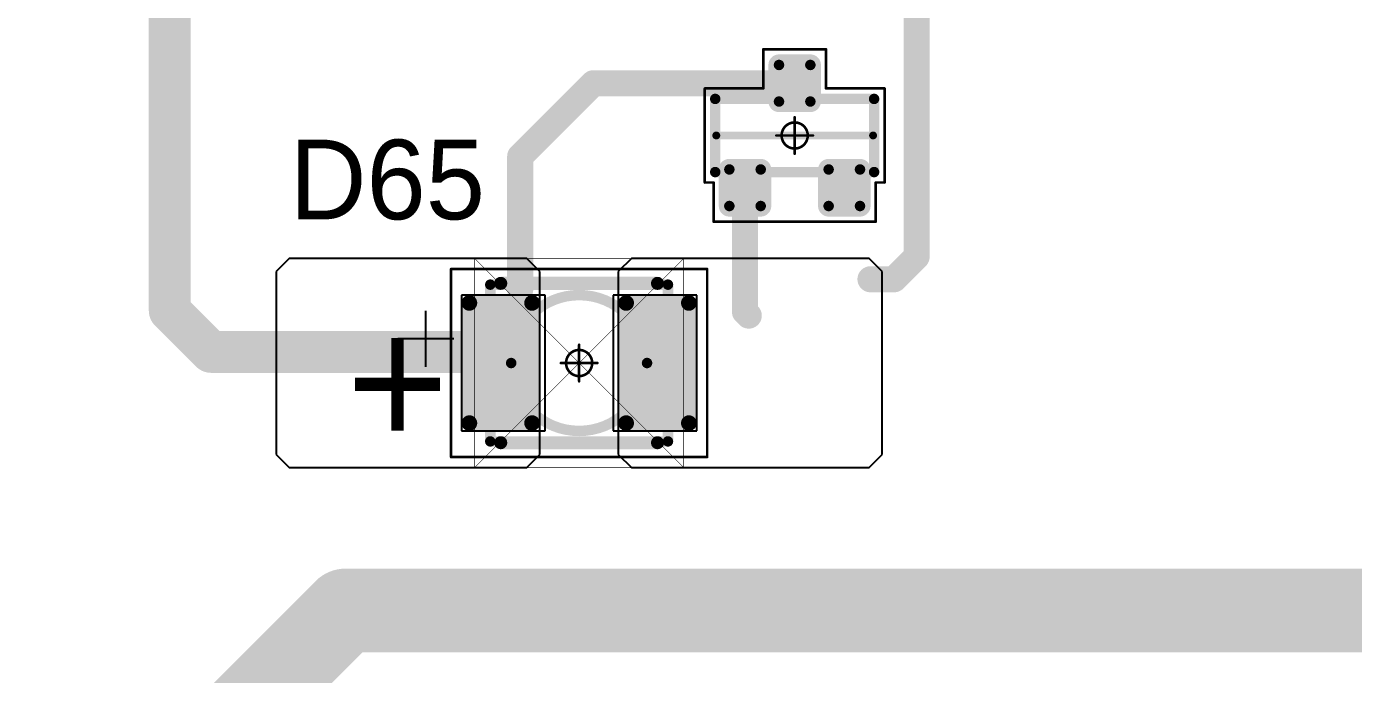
# Model space of a CAD drawing. Header units: millimetres. Extents: x 0 to 1769, y 431 to 1001.
# Drawn here: x 1428.87 to 1454.26, y 493.57 to 505.97 of the extents above; entities that cross this region are included whole.
import ezdxf

# ---------------------------------------------------------------- set-up
doc = ezdxf.new("R2010")
doc.units = ezdxf.units.MM
for name, color, linetype in [('Mechanical13', 56, 'Continuous'), ('Mechanical15', 56, 'Continuous'), ('Mechanical9', 56, 'Continuous'), ('TopLayer', 1, 'Continuous'), ('TopOverlay', 2, 'Continuous'), ('TopPaste', 8, 'Continuous'), ('TopSolder', 216, 'Continuous')]:
    doc.layers.add(name, color=color, linetype=linetype)

# ---------------------------------------------------------------- blocks, each defined once
blk = doc.blocks.new('SOT23_74')
at = {"layer": 'Mechanical13', "const_width": 0.2}
for points in [[(-0.7, 1.52), (-0.7, -1.52)], [(-0.7, 1.52), (0.7, 1.52)], [(0.7, 1.52), (0.7, -1.52)], [(-0.7, -1.52), (0.7, -1.52)]]:
    blk.add_lwpolyline(points, dxfattribs=at)
at = {"layer": 'Mechanical13', "const_width": 0.1}
for points in [[(-0.75, 1.52, 1), (-0.65, 1.52, 1)], [(-0.75, 1.52, 1), (-0.65, 1.52, 1)], [(0.65, 1.52, 1), (0.75, 1.52, 1)], [(0.65, 1.52, 1), (0.75, 1.52, 1)], [(-0.75, -1.52, 1), (-0.65, -1.52, 1)], [(-0.75, -1.52, 1), (-0.65, -1.52, 1)], [(0.65, -1.52, 1), (0.75, -1.52, 1)], [(0.65, -1.52, 1), (0.75, -1.52, 1)]]:
    blk.add_lwpolyline(points, format="xyb", close=True, dxfattribs=at)
at = {"layer": 'Mechanical15', "const_width": 0.05}
for points in [[(-1.65, 1.55), (-0.9, 1.55)], [(-1.65, 1.55), (-1.65, -1.55)], [(-0.9, 1.72), (0.9, 1.72)], [(-0.9, 1.72), (-0.9, 1.55)], [(0.9, 1.72), (0.9, 0.6)], [(0.9, 0.6), (1.65, 0.6)], [(1.65, 0.6), (1.65, -0.6)], [(0, 0.35), (0, -0.35)], [(-0.35, 0), (0.35, 0)], [(0.9, -0.6), (0.9, -1.72)], [(0.9, -0.6), (1.65, -0.6)], [(-1.65, -1.55), (-0.9, -1.55)], [(-0.9, -1.55), (-0.9, -1.72)], [(-0.9, -1.72), (0.9, -1.72)]]:
    blk.add_lwpolyline(points, dxfattribs=at)
at = {"layer": 'Mechanical15'}
for points, const_width in [([(-1.662, 1.55, 1), (-1.637, 1.55, 1)], 0.025), ([(-1.662, 1.55, 1), (-1.637, 1.55, 1)], 0.025), ([(-0.913, 1.72, 1), (-0.888, 1.72, 1)], 0.025), ([(-0.913, 1.72, 1), (-0.888, 1.72, 1)], 0.025), ([(-0.913, 1.55, 1), (-0.888, 1.55, 1)], 0.025), ([(-0.913, 1.55, 1), (-0.888, 1.55, 1)], 0.025), ([(0.888, 1.72, 1), (0.913, 1.72, 1)], 0.025), ([(0.888, 1.72, 1), (0.913, 1.72, 1)], 0.025), ([(0.888, 0.6, 1), (0.913, 0.6, 1)], 0.025), ([(0.888, 0.6, 1), (0.913, 0.6, 1)], 0.025), ([(1.637, 0.6, 1), (1.662, 0.6, 1)], 0.025), ([(1.637, 0.6, 1), (1.662, 0.6, 1)], 0.025), ([(0.25, 0, 1), (-0.25, 0, 1)], 0.05), ([(-0.012, 0.35, 1), (0.012, 0.35, 1)], 0.025), ([(-0.362, 0, 1), (-0.337, 0, 1)], 0.025), ([(-0.262, 0, 1), (-0.238, 0, 1)], 0.025), ([(0.238, 0, 1), (0.262, 0, 1)], 0.025), ([(0.337, 0, 1), (0.362, 0, 1)], 0.025), ([(-0.012, -0.35, 1), (0.012, -0.35, 1)], 0.025), ([(0.888, -0.6, 1), (0.913, -0.6, 1)], 0.025), ([(0.888, -0.6, 1), (0.913, -0.6, 1)], 0.025), ([(1.637, -0.6, 1), (1.662, -0.6, 1)], 0.025), ([(1.637, -0.6, 1), (1.662, -0.6, 1)], 0.025), ([(-1.662, -1.55, 1), (-1.637, -1.55, 1)], 0.025), ([(-1.662, -1.55, 1), (-1.637, -1.55, 1)], 0.025), ([(-0.913, -1.55, 1), (-0.888, -1.55, 1)], 0.025), ([(-0.913, -1.55, 1), (-0.888, -1.55, 1)], 0.025), ([(-0.913, -1.72, 1), (-0.888, -1.72, 1)], 0.025), ([(-0.913, -1.72, 1), (-0.888, -1.72, 1)], 0.025), ([(0.888, -1.72, 1), (0.913, -1.72, 1)], 0.025), ([(0.888, -1.72, 1), (0.913, -1.72, 1)], 0.025)]:
    blk.add_lwpolyline(points, format="xyb", close=True, dxfattribs=dict(at, const_width=const_width))
at = {"layer": 'TopLayer', "const_width": 0.1}
for points in [[(-1.4, 1.25, 1), (-1.3, 1.25, 1)], [(-0.7, 1.25, 1), (-0.6, 1.25, 1)], [(-1.4, 0.65, 1), (-1.3, 0.65, 1)], [(-0.7, 0.65, 1), (-0.6, 0.65, 1)], [(0.6, 0.3, 1), (0.7, 0.3, 1)], [(1.3, 0.3, 1), (1.4, 0.3, 1)], [(0.6, -0.3, 1), (0.7, -0.3, 1)], [(1.3, -0.3, 1), (1.4, -0.3, 1)], [(-1.4, -0.65, 1), (-1.3, -0.65, 1)], [(-0.7, -0.65, 1), (-0.6, -0.65, 1)], [(-1.4, -1.25, 1), (-1.3, -1.25, 1)], [(-0.7, -1.25, 1), (-0.6, -1.25, 1)]]:
    blk.add_lwpolyline(points, format="xyb", close=True, dxfattribs=at)
at = {"layer": 'TopLayer'}
for points in [[(-1.35, 1.35), (-1.35, 0.55), (-0.65, 1.35), (-0.65, 0.55)], [(-1.45, 1.25), (-1.45, 0.65), (-0.55, 1.25), (-0.55, 0.65)], [(0.55, 0.3), (0.55, -0.3), (1.45, 0.3), (1.45, -0.3)], [(0.65, 0.4), (0.65, -0.4), (1.35, 0.4), (1.35, -0.4)], [(-1.45, -0.65), (-1.45, -1.25), (-0.55, -0.65), (-0.55, -1.25)], [(-1.35, -0.55), (-1.35, -1.35), (-0.65, -0.55), (-0.65, -1.35)]]:
    blk.add_solid(points, dxfattribs=at)
at = {"layer": 'TopOverlay', "const_width": 0.15}
blk.add_lwpolyline([(0, 1.5), (0, -1.5)], dxfattribs=at)
at = {"layer": 'TopOverlay', "const_width": 0.075}
for points in [[(-0.038, 1.5, 1), (0.038, 1.5, 1)], [(-0.038, -1.5, 1), (0.038, -1.5, 1)]]:
    blk.add_lwpolyline(points, format="xyb", close=True, dxfattribs=at)
at = {"layer": 'TopPaste', "const_width": 0.075}
for points in [[(-1.387, 1.25, 1), (-1.313, 1.25, 1)], [(-0.687, 1.25, 1), (-0.613, 1.25, 1)], [(-1.387, 0.65, 1), (-1.313, 0.65, 1)], [(-0.687, 0.65, 1), (-0.613, 0.65, 1)], [(0.613, 0.3, 1), (0.687, 0.3, 1)], [(1.313, 0.3, 1), (1.387, 0.3, 1)], [(0.613, -0.3, 1), (0.687, -0.3, 1)], [(1.313, -0.3, 1), (1.387, -0.3, 1)], [(-1.387, -0.65, 1), (-1.313, -0.65, 1)], [(-0.687, -0.65, 1), (-0.613, -0.65, 1)], [(-1.387, -1.25, 1), (-1.313, -1.25, 1)], [(-0.687, -1.25, 1), (-0.613, -1.25, 1)]]:
    blk.add_lwpolyline(points, format="xyb", close=True, dxfattribs=at)
at = {"layer": 'TopPaste'}
for points in [[(-1.35, 1.325), (-1.35, 0.575), (-0.65, 1.325), (-0.65, 0.575)], [(-1.425, 1.25), (-1.425, 0.65), (-0.575, 1.25), (-0.575, 0.65)], [(0.575, 0.3), (0.575, -0.3), (1.425, 0.3), (1.425, -0.3)], [(0.65, 0.375), (0.65, -0.375), (1.35, 0.375), (1.35, -0.375)], [(-1.425, -0.65), (-1.425, -1.25), (-0.575, -0.65), (-0.575, -1.25)], [(-1.35, -0.575), (-1.35, -1.325), (-0.65, -0.575), (-0.65, -1.325)]]:
    blk.add_solid(points, dxfattribs=at)
at = {"layer": 'TopSolder', "const_width": 0.202}
for points in [[(-1.451, 1.25, 1), (-1.249, 1.25, 1)], [(-0.751, 1.25, 1), (-0.549, 1.25, 1)], [(-1.451, 0.65, 1), (-1.249, 0.65, 1)], [(-0.751, 0.65, 1), (-0.549, 0.65, 1)], [(0.549, 0.3, 1), (0.751, 0.3, 1)], [(1.249, 0.3, 1), (1.451, 0.3, 1)], [(0.549, -0.3, 1), (0.751, -0.3, 1)], [(1.249, -0.3, 1), (1.451, -0.3, 1)], [(-1.451, -0.65, 1), (-1.249, -0.65, 1)], [(-0.751, -0.65, 1), (-0.549, -0.65, 1)], [(-1.451, -1.25, 1), (-1.249, -1.25, 1)], [(-0.751, -1.25, 1), (-0.549, -1.25, 1)]]:
    blk.add_lwpolyline(points, format="xyb", close=True, dxfattribs=at)
at = {"layer": 'TopSolder'}
for points in [[(-1.35, 1.452), (-1.35, 0.448), (-0.65, 1.452), (-0.65, 0.448)], [(-1.552, 1.25), (-1.552, 0.65), (-0.448, 1.25), (-0.448, 0.65)], [(0.448, 0.3), (0.448, -0.3), (1.552, 0.3), (1.552, -0.3)], [(0.65, 0.502), (0.65, -0.502), (1.35, 0.502), (1.35, -0.502)], [(-1.35, -0.448), (-1.35, -1.452), (-0.65, -0.448), (-0.65, -1.452)], [(-1.552, -0.65), (-1.552, -1.25), (-0.448, -0.65), (-0.448, -1.25)]]:
    blk.add_solid(points, dxfattribs=at)
blk = doc.blocks.new('T66G_262')
at = {"layer": 'Mechanical13'}
for p, q in [((2.936, 0.071), (2.936, -1)), ((2.4, -0.464), (3.471, -0.464))]:
    blk.add_line(p, q, dxfattribs=at)
at = {"layer": 'Mechanical13', "const_width": 0.2}
for points in [[(1.7, 1.5), (-1.7, 1.5)], [(-1.7, 1.5), (-1.7, -1.5)], [(1.7, 1.5), (1.7, -1.5)], [(1.7, -1.5), (-1.7, -1.5)]]:
    blk.add_lwpolyline(points, dxfattribs=at)
at = {"layer": 'Mechanical13'}
for points, const_width in [([(-1.75, 1.5, 1), (-1.65, 1.5, 1)], 0.1), ([(-1.75, 1.5, 1), (-1.65, 1.5, 1)], 0.1), ([(1.65, 1.5, 1), (1.75, 1.5, 1)], 0.1), ([(1.65, 1.5, 1), (1.75, 1.5, 1)], 0.1), ([(1.3, 0, 1), (-1.3, 0, 1)], 0.2), ([(-1.35, 0, 1), (-1.25, 0, 1)], 0.1), ([(1.25, 0, 1), (1.35, 0, 1)], 0.1), ([(-1.75, -1.5, 1), (-1.65, -1.5, 1)], 0.1), ([(-1.75, -1.5, 1), (-1.65, -1.5, 1)], 0.1), ([(1.65, -1.5, 1), (1.75, -1.5, 1)], 0.1), ([(1.65, -1.5, 1), (1.75, -1.5, 1)], 0.1)]:
    blk.add_lwpolyline(points, format="xyb", close=True, dxfattribs=dict(at, const_width=const_width))
at = {"layer": 'Mechanical15', "const_width": 0.05}
for points in [[(-2.45, 1.8), (-2.45, -1.8)], [(2.45, 1.8), (-2.45, 1.8)], [(2.45, 1.8), (2.45, -1.8)], [(0, 0.35), (0, -0.35)], [(0.35, 0), (-0.35, 0)], [(2.45, -1.8), (-2.45, -1.8)]]:
    blk.add_lwpolyline(points, dxfattribs=at)
at = {"layer": 'Mechanical15'}
for points, const_width in [([(-2.462, 1.8, 1), (-2.438, 1.8, 1)], 0.025), ([(-2.462, 1.8, 1), (-2.438, 1.8, 1)], 0.025), ([(2.438, 1.8, 1), (2.462, 1.8, 1)], 0.025), ([(2.438, 1.8, 1), (2.462, 1.8, 1)], 0.025), ([(0.25, 0, 1), (-0.25, 0, 1)], 0.05), ([(-0.012, 0.35, 1), (0.012, 0.35, 1)], 0.025), ([(-0.362, 0, 1), (-0.337, 0, 1)], 0.025), ([(-0.262, 0, 1), (-0.238, 0, 1)], 0.025), ([(0.238, 0, 1), (0.262, 0, 1)], 0.025), ([(0.337, 0, 1), (0.362, 0, 1)], 0.025), ([(-0.012, -0.35, 1), (0.012, -0.35, 1)], 0.025), ([(-2.462, -1.8, 1), (-2.438, -1.8, 1)], 0.025), ([(-2.462, -1.8, 1), (-2.438, -1.8, 1)], 0.025), ([(2.438, -1.8, 1), (2.462, -1.8, 1)], 0.025), ([(2.438, -1.8, 1), (2.462, -1.8, 1)], 0.025)]:
    blk.add_lwpolyline(points, format="xyb", close=True, dxfattribs=dict(at, const_width=const_width))
at = {"layer": 'TopLayer'}
for p, q in [((-5.55, 2), (-5.8, 1.75)), ((-1, 2), (-5.55, 2)), ((-0.75, 1.75), (-1, 2)), ((1, 2), (0.75, 1.75)), ((5.55, 2), (1, 2)), ((5.8, 1.75), (5.55, 2)), ((-5.8, 1.75), (-5.8, -1.75)), ((-0.75, -1.75), (-0.75, 1.75)), ((0.75, 1.75), (0.75, -1.75)), ((5.8, -1.75), (5.8, 1.75)), ((-5.8, -1.75), (-5.55, -2)), ((-1, -2), (-0.75, -1.75)), ((0.75, -1.75), (1, -2)), ((5.55, -2), (5.8, -1.75)), ((-5.55, -2), (-1, -2)), ((1, -2), (5.55, -2))]:
    blk.add_line(p, q, dxfattribs=at)
at = {"layer": 'TopLayer', "const_width": 0.15}
for points in [[(-2.175, 1.15, 1), (-2.025, 1.15, 1)], [(-0.975, 1.15, 1), (-0.825, 1.15, 1)], [(0.825, 1.15, 1), (0.975, 1.15, 1)], [(2.025, 1.15, 1), (2.175, 1.15, 1)], [(-2.175, -1.15, 1), (-2.025, -1.15, 1)], [(-0.975, -1.15, 1), (-0.825, -1.15, 1)], [(0.825, -1.15, 1), (0.975, -1.15, 1)], [(2.025, -1.15, 1), (2.175, -1.15, 1)]]:
    blk.add_lwpolyline(points, format="xyb", close=True, dxfattribs=at)
at = {"layer": 'TopLayer'}
for points in [[(-0.9, 1.3), (-2.1, 1.3), (-0.9, -1.3), (-2.1, -1.3)], [(2.1, 1.3), (0.9, 1.3), (2.1, -1.3), (0.9, -1.3)], [(-0.75, 1.15), (-2.25, 1.15), (-0.75, -1.15), (-2.25, -1.15)], [(2.25, 1.15), (0.75, 1.15), (2.25, -1.15), (0.75, -1.15)]]:
    blk.add_solid(points, dxfattribs=at)
at = {"layer": 'TopOverlay', "const_width": 0.25}
for points in [[(1.5, 1.525), (-1.5, 1.525)], [(1.5, -1.525), (-1.5, -1.525)]]:
    blk.add_lwpolyline(points, dxfattribs=at)
at = {"layer": 'TopOverlay', "const_width": 0.125}
for points in [[(-1.562, 1.525, 1), (-1.438, 1.525, 1)], [(1.438, 1.525, 1), (1.562, 1.525, 1)], [(-1.562, -1.525, 1), (-1.438, -1.525, 1)], [(1.438, -1.525, 1), (1.562, -1.525, 1)]]:
    blk.add_lwpolyline(points, format="xyb", close=True, dxfattribs=at)
at = {"layer": 'TopPaste', "const_width": 0.125}
for points in [[(-2.163, 1.15, 1), (-2.038, 1.15, 1)], [(-0.963, 1.15, 1), (-0.838, 1.15, 1)], [(0.838, 1.15, 1), (0.963, 1.15, 1)], [(2.038, 1.15, 1), (2.163, 1.15, 1)], [(-2.163, -1.15, 1), (-2.038, -1.15, 1)], [(-0.963, -1.15, 1), (-0.838, -1.15, 1)], [(0.838, -1.15, 1), (0.963, -1.15, 1)], [(2.038, -1.15, 1), (2.163, -1.15, 1)]]:
    blk.add_lwpolyline(points, format="xyb", close=True, dxfattribs=at)
at = {"layer": 'TopPaste'}
for points in [[(-0.9, 1.275), (-2.1, 1.275), (-0.9, -1.275), (-2.1, -1.275)], [(2.1, 1.275), (0.9, 1.275), (2.1, -1.275), (0.9, -1.275)], [(-0.775, 1.15), (-2.225, 1.15), (-0.775, -1.15), (-2.225, -1.15)], [(2.225, 1.15), (0.775, 1.15), (2.225, -1.15), (0.775, -1.15)]]:
    blk.add_solid(points, dxfattribs=at)
at = {"layer": 'TopSolder'}
for p, q in [((-2.25, 1.3), (-2.25, -1.3)), ((-0.65, 1.3), (-2.25, 1.3)), ((-0.65, -1.3), (-0.65, 1.3)), ((0.65, 1.3), (0.65, -1.3)), ((2.25, 1.3), (0.65, 1.3)), ((2.25, -1.3), (2.25, 1.3)), ((-2.25, -1.3), (-0.65, -1.3)), ((0.65, -1.3), (2.25, -1.3))]:
    blk.add_line(p, q, dxfattribs=at)
at = {"layer": 'TopOverlay'}
blk.add_text('+', height=2.5, dxfattribs=at).set_placement((2.5, -0.8))

msp = doc.modelspace()

# ---------------------------------------------------------------- linework, layer by layer
at = {"layer": 'Mechanical9'}
for points, const_width in [([(1437.44, 497.528), (1437.44, 501.528)], 0.0127), ([(1437.44, 501.528), (1441.44, 501.528)], 0.0127), ([(1437.44, 501.528), (1441.44, 497.528)], 0.01), ([(1437.44, 497.528), (1441.44, 501.528)], 0.01), ([(1441.44, 497.528), (1441.44, 501.528)], 0.0127), ([(1437.44, 497.528), (1441.44, 497.528)], 0.0127)]:
    msp.add_lwpolyline(points, dxfattribs=dict(at, const_width=const_width))
for points, const_width in [([(1437.437, 501.528, 1), (1437.443, 501.528, 1)], 0.00635), ([(1437.437, 501.528, 1), (1437.443, 501.528, 1)], 0.00635), ([(1437.438, 501.528, 1), (1437.443, 501.528, 1)], 0.005), ([(1441.437, 501.528, 1), (1441.443, 501.528, 1)], 0.00635), ([(1441.437, 501.528, 1), (1441.443, 501.528, 1)], 0.00635), ([(1441.438, 501.528, 1), (1441.443, 501.528, 1)], 0.005), ([(1437.437, 497.528, 1), (1437.443, 497.528, 1)], 0.00635), ([(1437.437, 497.528, 1), (1437.443, 497.528, 1)], 0.00635), ([(1437.438, 497.528, 1), (1437.443, 497.528, 1)], 0.005), ([(1441.437, 497.528, 1), (1441.443, 497.528, 1)], 0.00635), ([(1441.437, 497.528, 1), (1441.443, 497.528, 1)], 0.00635), ([(1441.438, 497.528, 1), (1441.443, 497.528, 1)], 0.005)]:
    msp.add_lwpolyline(points, format="xyb", close=True, dxfattribs=dict(at, const_width=const_width))
at = {"layer": 'TopLayer'}
for points, const_width in [([(1431.606, 531.26), (1431.606, 500.53)], 0.8), ([(1445.898, 501.562), (1445.898, 514.88)], 0.5), ([(1438.313, 503.483), (1439.714, 504.883)], 0.5), ([(1439.714, 504.883), (1443.565, 504.883)], 0.5), ([(1438.313, 500.936), (1438.313, 503.483)], 0.5), ([(1442.615, 500.507), (1442.615, 502.883)], 0.5), ([(1445.467, 501.131), (1445.898, 501.562)], 0.5), ([(1445.016, 501.131), (1445.467, 501.131)], 0.5), ([(1431.606, 500.53), (1432.397, 499.74)], 0.8), ([(1442.615, 500.507), (1442.686, 500.436)], 0.5), ([(1432.397, 499.74), (1437.728, 499.74)], 0.8), ([(1437.728, 499.74), (1437.94, 499.528)], 0.8), ([(1429.666, 489.491), (1434.968, 494.793)], 1.6), ([(1434.968, 494.793), (1466.361, 494.793)], 1.6)]:
    msp.add_lwpolyline(points, dxfattribs=dict(at, const_width=const_width))
for points, const_width in [([(1439.589, 504.883, 1), (1439.839, 504.883, 1)], 0.25), ([(1439.589, 504.883, 1), (1439.839, 504.883, 1)], 0.25), ([(1443.44, 504.883, 1), (1443.69, 504.883, 1)], 0.25), ([(1438.188, 503.483, 1), (1438.438, 503.483, 1)], 0.25), ([(1438.188, 503.483, 1), (1438.438, 503.483, 1)], 0.25), ([(1442.49, 502.883, 1), (1442.74, 502.883, 1)], 0.25), ([(1445.773, 501.562, 1), (1446.023, 501.562, 1)], 0.25), ([(1445.773, 501.562, 1), (1446.023, 501.562, 1)], 0.25), ([(1444.891, 501.131, 1), (1445.141, 501.131, 1)], 0.25), ([(1445.342, 501.131, 1), (1445.592, 501.131, 1)], 0.25), ([(1445.342, 501.131, 1), (1445.592, 501.131, 1)], 0.25), ([(1438.188, 500.936, 1), (1438.438, 500.936, 1)], 0.25), ([(1431.406, 500.53, 1), (1431.806, 500.53, 1)], 0.4), ([(1431.406, 500.53, 1), (1431.806, 500.53, 1)], 0.4), ([(1442.49, 500.507, 1), (1442.74, 500.507, 1)], 0.25), ([(1442.49, 500.507, 1), (1442.74, 500.507, 1)], 0.25), ([(1442.561, 500.436, 1), (1442.811, 500.436, 1)], 0.25), ([(1432.197, 499.74, 1), (1432.597, 499.74, 1)], 0.4), ([(1432.197, 499.74, 1), (1432.597, 499.74, 1)], 0.4), ([(1437.528, 499.74, 1), (1437.928, 499.74, 1)], 0.4), ([(1437.528, 499.74, 1), (1437.928, 499.74, 1)], 0.4), ([(1437.74, 499.528, 1), (1438.14, 499.528, 1)], 0.4), ([(1434.568, 494.793, 1), (1435.368, 494.793, 1)], 0.8), ([(1434.568, 494.793, 1), (1435.368, 494.793, 1)], 0.8)]:
    msp.add_lwpolyline(points, format="xyb", close=True, dxfattribs=dict(at, const_width=const_width))

# ---------------------------------------------------------------- block references
for name, p, rotation in [('SOT23_74', (1443.565, 503.883), 90), ('T66G_262', (1439.44, 499.528), 180)]:
    msp.add_blockref(name, p, dxfattribs=dict(rotation=rotation))

# ---------------------------------------------------------------- texts
at = {"layer": 'TopOverlay'}
msp.add_text('D65', height=1.524, dxfattribs=at).set_placement((1433.901, 502.279))

doc.saveas('drawing.dxf')
